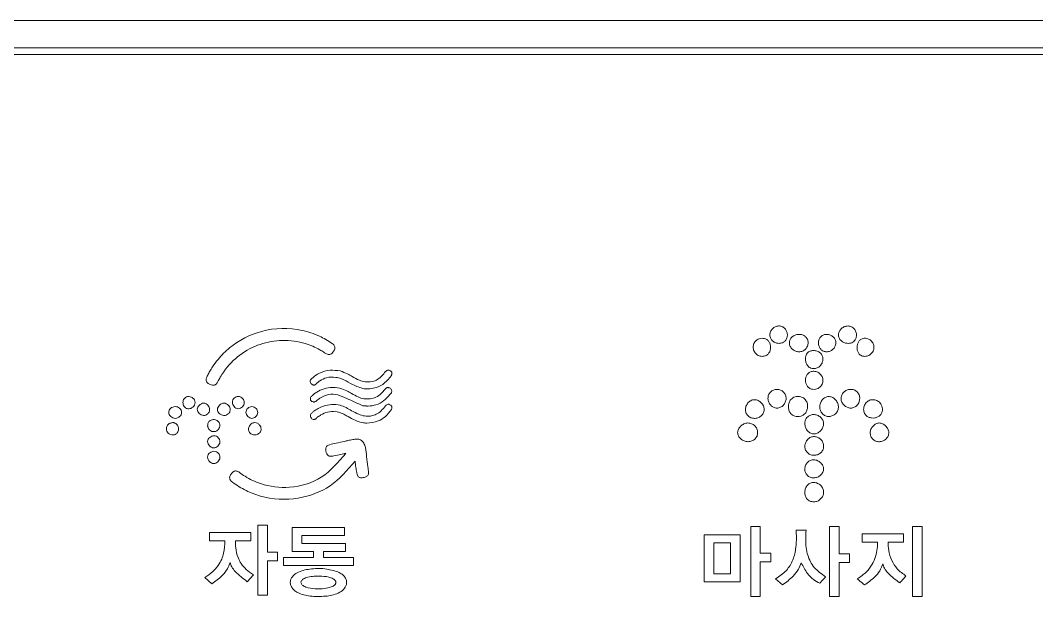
# Model space of a CAD drawing. Extents: x -1671 to 824, y 68 to 2359.
# Drawn here: x -803.86 to -766.75, y 985.18 to 1006.21 of the extents above; entities that cross this region are included whole.
import ezdxf

# ---------------------------------------------------------------- set-up
doc = ezdxf.new("R2010")
doc.units = 0
doc.header["$LTSCALE"] = 20
doc.header["$MEASUREMENT"] = 0
doc.layers.get('0').update_dxf_attribs({"linetype": 'CONTINUOUS'})

msp = doc.modelspace()

# ---------------------------------------------------------------- linework, layer by layer
at = {"color": 7, "linetype": 'Continuous', "lineweight": 15}
for p, q in [((-680.601, 1006.208), (-884.601, 1006.208)), ((-884.693, 1004.958), (-680.693, 1004.958)), ((-884.601, 1005.208), (-680.601, 1005.208)), ((-796.954, 987.518), (-795.438, 987.518)), ((-796.954, 987.215), (-796.954, 987.518)), ((-795.438, 987.518), (-795.438, 987.215)), ((-795.188, 985.227), (-795.188, 987.783)), ((-795.188, 987.783), (-794.836, 987.783)), ((-794.836, 987.783), (-794.836, 986.797)), ((-793.938, 987.7), (-792.018, 987.7)), ((-793.938, 986.826), (-793.938, 987.7)), ((-792.018, 987.7), (-792.018, 987.408)), ((-777.191, 987.737), (-776.84, 987.737)), ((-777.191, 985.182), (-777.191, 987.737)), ((-776.84, 987.737), (-776.84, 986.769)), ((-775.536, 987.598), (-775.17, 987.598)), ((-774.309, 987.737), (-773.957, 987.737)), ((-774.309, 985.182), (-774.309, 987.737)), ((-773.957, 987.737), (-773.957, 986.735)), ((-771.281, 985.181), (-771.281, 987.737)), ((-771.281, 987.737), (-770.93, 987.737)), ((-770.93, 987.737), (-770.93, 985.181)), ((-796.389, 987.215), (-796.954, 987.215)), ((-795.438, 987.215), (-796.006, 987.215)), ((-793.583, 987.408), (-793.583, 987.118)), ((-792.018, 987.408), (-793.583, 987.408)), ((-778.887, 985.713), (-778.887, 987.434)), ((-778.887, 987.434), (-777.578, 987.434)), ((-778.537, 986.008), (-778.537, 987.138)), ((-778.537, 987.138), (-777.927, 987.138)), ((-777.927, 987.138), (-777.927, 986.008)), ((-777.578, 987.434), (-777.578, 985.713)), ((-773.125, 987.473), (-771.608, 987.473)), ((-773.125, 987.17), (-773.125, 987.473)), ((-772.559, 987.17), (-773.125, 987.17)), ((-771.608, 987.17), (-772.176, 987.17)), ((-771.608, 987.473), (-771.608, 987.17)), ((-794.836, 986.797), (-794.464, 986.797)), ((-794.464, 986.797), (-794.464, 986.482)), ((-793.157, 986.826), (-793.938, 986.826)), ((-793.583, 987.118), (-791.99, 987.118)), ((-793.157, 986.604), (-793.157, 986.826)), ((-792.794, 986.826), (-792.794, 986.604)), ((-791.99, 986.826), (-792.794, 986.826)), ((-791.99, 987.118), (-791.99, 986.826)), ((-776.84, 986.769), (-776.462, 986.769)), ((-776.462, 986.769), (-776.462, 986.451)), ((-794.836, 986.482), (-794.836, 985.227)), ((-794.464, 986.482), (-794.836, 986.482)), ((-794.256, 986.604), (-793.157, 986.604)), ((-794.256, 986.312), (-794.256, 986.604)), ((-792.794, 986.604), (-791.689, 986.604)), ((-791.689, 986.604), (-791.689, 986.312)), ((-776.84, 986.451), (-776.84, 985.182)), ((-776.462, 986.451), (-776.84, 986.451)), ((-773.957, 986.735), (-773.58, 986.735)), ((-773.957, 986.428), (-773.957, 985.182)), ((-773.58, 986.428), (-773.957, 986.428)), ((-773.58, 986.735), (-773.58, 986.428)), ((-791.689, 986.312), (-794.256, 986.312)), ((-796.864, 985.647), (-797.127, 985.873)), ((-795.35, 985.979), (-795.574, 985.724)), ((-777.578, 985.713), (-778.887, 985.713)), ((-777.927, 986.008), (-778.537, 986.008)), ((-776.025, 985.614), (-776.283, 985.825)), ((-794.836, 985.227), (-795.188, 985.227)), ((-776.84, 985.182), (-777.191, 985.182)), ((-773.957, 985.182), (-774.309, 985.182)), ((-770.93, 985.181), (-771.281, 985.181))]:
    msp.add_line(p, q, dxfattribs=at)
for points, knots in [([(-792.472, 994.416), (-792.452, 994.401), (-792.418, 994.374), (-792.384, 994.323), (-792.37, 994.258), (-792.392, 994.175), (-792.441, 994.101), (-792.497, 994.042), (-792.556, 994.012), (-792.62, 994.01), (-792.696, 994.039), (-792.792, 994.11), (-793.041, 994.254), (-793.529, 994.47), (-794.284, 994.573), (-795.119, 994.425), (-795.872, 994.029), (-796.329, 993.56), (-796.547, 993.211), (-796.621, 993.082), (-796.654, 993.008), (-796.68, 992.965), (-796.709, 992.93), (-796.747, 992.903), (-796.808, 992.884), (-796.899, 992.903), (-796.986, 992.947), (-797.048, 993.003), (-797.071, 993.055), (-797.074, 993.103), (-797.066, 993.147), (-797.048, 993.199), (-797.006, 993.286), (-796.936, 993.41), (-796.816, 993.607), (-796.593, 993.909), (-796.061, 994.443), (-795.024, 994.974), (-793.824, 995.006), (-793.059, 994.747), (-792.699, 994.565), (-792.549, 994.467), (-792.472, 994.416)], [0, 0, 0, 0, 0.006633, 0.011515, 0.016116, 0.023767, 0.033315, 0.039681, 0.045079, 0.050284, 0.056195, 0.066339, 0.081622, 0.132498, 0.206757, 0.280029, 0.353862, 0.428746, 0.450165, 0.463056, 0.468022, 0.471688, 0.476168, 0.480108, 0.483933, 0.492752, 0.503689, 0.509575, 0.514725, 0.518239, 0.522119, 0.526498, 0.532955, 0.547571, 0.564238, 0.594126, 0.646906, 0.762981, 0.893474, 0.952283, 0.975781, 1, 1, 1, 1]), ([(-776.158, 994.418), (-776.2, 994.423), (-776.282, 994.431), (-776.39, 994.497), (-776.47, 994.595), (-776.498, 994.723), (-776.472, 994.85), (-776.403, 994.958), (-776.299, 995.032), (-776.174, 995.063), (-776.045, 995.043), (-775.941, 994.967), (-775.873, 994.861), (-775.844, 994.739), (-775.861, 994.616), (-775.923, 994.51), (-776.027, 994.432), (-776.113, 994.423), (-776.158, 994.418)], [0, 0, 0, 0, 0.061858, 0.123544, 0.184696, 0.248367, 0.313296, 0.375413, 0.437268, 0.501251, 0.565439, 0.627107, 0.689318, 0.751479, 0.812238, 0.871779, 0.932658, 1, 1, 1, 1]), ([(-773.633, 994.418), (-773.675, 994.423), (-773.759, 994.432), (-773.872, 994.494), (-773.961, 994.587), (-773.999, 994.713), (-773.973, 994.841), (-773.9, 994.948), (-773.795, 995.024), (-773.669, 995.062), (-773.536, 995.049), (-773.426, 994.977), (-773.353, 994.871), (-773.32, 994.748), (-773.335, 994.623), (-773.388, 994.525), (-773.462, 994.462), (-773.542, 994.425), (-773.602, 994.42), (-773.633, 994.418)], [0, 0, 0, 0, 0.061487, 0.124756, 0.186628, 0.248175, 0.311273, 0.373522, 0.43649, 0.499893, 0.564726, 0.626825, 0.688981, 0.751172, 0.812045, 0.871464, 0.911648, 0.953777, 1, 1, 1, 1]), ([(-776.772, 993.946), (-776.823, 993.953), (-776.923, 993.969), (-777.038, 994.072), (-777.106, 994.204), (-777.104, 994.352), (-777.043, 994.485), (-776.94, 994.573), (-776.828, 994.607), (-776.733, 994.608), (-776.639, 994.584), (-776.555, 994.527), (-776.493, 994.436), (-776.463, 994.33), (-776.463, 994.22), (-776.493, 994.115), (-776.554, 994.024), (-776.652, 993.957), (-776.73, 993.95), (-776.772, 993.946)], [0, 0, 0, 0, 0.074201, 0.146933, 0.218075, 0.287509, 0.357101, 0.42805, 0.478842, 0.52744, 0.566554, 0.620208, 0.672695, 0.726005, 0.779786, 0.832969, 0.885326, 0.939098, 1, 1, 1, 1]), ([(-775.427, 994.111), (-775.469, 994.116), (-775.554, 994.127), (-775.666, 994.199), (-775.753, 994.3), (-775.791, 994.43), (-775.766, 994.56), (-775.687, 994.664), (-775.573, 994.73), (-775.44, 994.756), (-775.306, 994.739), (-775.191, 994.675), (-775.113, 994.572), (-775.088, 994.442), (-775.114, 994.312), (-775.186, 994.203), (-775.295, 994.126), (-775.383, 994.116), (-775.427, 994.111)], [0, 0, 0, 0, 0.060156, 0.123748, 0.187551, 0.25087, 0.312939, 0.372711, 0.434873, 0.500834, 0.566505, 0.627226, 0.686303, 0.748742, 0.812706, 0.874102, 0.9355, 1, 1, 1, 1]), ([(-774.412, 994.111), (-774.456, 994.115), (-774.539, 994.125), (-774.641, 994.202), (-774.704, 994.312), (-774.727, 994.44), (-774.704, 994.569), (-774.63, 994.673), (-774.525, 994.738), (-774.401, 994.756), (-774.278, 994.728), (-774.171, 994.662), (-774.095, 994.558), (-774.073, 994.429), (-774.107, 994.301), (-774.185, 994.199), (-774.29, 994.127), (-774.372, 994.116), (-774.412, 994.111)], [0, 0, 0, 0, 0.064176, 0.123989, 0.185164, 0.25126, 0.316643, 0.377281, 0.437092, 0.498303, 0.560766, 0.622745, 0.684182, 0.748748, 0.81389, 0.877336, 0.93961, 1, 1, 1, 1]), ([(-773.02, 993.946), (-773.048, 993.948), (-773.102, 993.951), (-773.174, 993.982), (-773.239, 994.036), (-773.289, 994.119), (-773.313, 994.226), (-773.307, 994.337), (-773.274, 994.442), (-773.214, 994.533), (-773.133, 994.588), (-773.044, 994.61), (-772.954, 994.604), (-772.849, 994.563), (-772.75, 994.475), (-772.686, 994.343), (-772.689, 994.196), (-772.757, 994.068), (-772.872, 993.968), (-772.97, 993.953), (-773.02, 993.946)], [0, 0, 0, 0, 0.04225, 0.079742, 0.11504, 0.167502, 0.221645, 0.276981, 0.331825, 0.384943, 0.437344, 0.474333, 0.520467, 0.569422, 0.641914, 0.712948, 0.782509, 0.853574, 0.925924, 1, 1, 1, 1]), ([(-775.191, 993.852), (-775.19, 993.885), (-775.186, 993.947), (-775.155, 994.03), (-775.095, 994.104), (-774.993, 994.153), (-774.863, 994.165), (-774.732, 994.133), (-774.626, 994.054), (-774.559, 993.944), (-774.548, 993.817), (-774.582, 993.695), (-774.653, 993.588), (-774.763, 993.511), (-774.886, 993.49), (-774.99, 993.51), (-775.066, 993.554), (-775.132, 993.626), (-775.181, 993.728), (-775.188, 993.81), (-775.191, 993.852)], [0, 0, 0, 0, 0.04878, 0.090381, 0.12827, 0.185543, 0.250862, 0.316596, 0.379089, 0.439825, 0.500114, 0.560322, 0.621959, 0.684718, 0.753019, 0.797578, 0.838558, 0.878722, 0.939496, 1, 1, 1, 1]), ([(-793.233, 993.126), (-793.2, 993.154), (-793.09, 993.25), (-792.866, 993.377), (-792.535, 993.46), (-792.303, 993.431), (-792.179, 993.416)], [0, 0, 0, 0, 0.114352, 0.38606, 0.67166, 1, 1, 1, 1]), ([(-790.53, 993.392), (-790.515, 993.405), (-790.486, 993.429), (-790.435, 993.444), (-790.386, 993.44), (-790.361, 993.424), (-790.348, 993.416)], [0, 0, 0, 0, 0.290755, 0.564653, 0.775606, 1, 1, 1, 1]), ([(-793.233, 992.944), (-793.243, 992.955), (-793.261, 992.976), (-793.278, 993.011), (-793.281, 993.049), (-793.265, 993.09), (-793.244, 993.113), (-793.233, 993.126)], [0, 0, 0, 0, 0.218842, 0.3961, 0.553582, 0.751923, 1, 1, 1, 1]), ([(-791.305, 992.762), (-791.449, 992.806), (-791.71, 992.885), (-791.969, 993.061), (-792.175, 993.146), (-792.384, 993.2), (-792.659, 993.188), (-792.888, 993.087), (-793.003, 992.999), (-793.04, 992.959), (-793.049, 992.948), (-793.05, 992.945), (-793.051, 992.944)], [0, 0, 0, 0, 0.2362841, 0.4282785, 0.4894421, 0.5880147, 0.7684034, 0.91124, 0.9782764, 0.9942681, 0.9982567, 1, 1, 1, 1]), ([(-792.179, 993.416), (-792.088, 993.381), (-791.938, 993.323), (-791.798, 993.242), (-791.742, 993.21)], [0, 0, 0, 0, 0.599638, 1, 1, 1, 1]), ([(-791.742, 993.21), (-791.655, 993.158), (-791.507, 993.069), (-791.339, 993.032), (-791.269, 993.017)], [0, 0, 0, 0, 0.586885, 1, 1, 1, 1]), ([(-790.312, 993.247), (-790.388, 993.15), (-790.534, 992.963), (-790.823, 992.809), (-791.056, 992.763), (-791.184, 992.762), (-791.233, 992.762), (-791.262, 992.762), (-791.286, 992.762), (-791.305, 992.762)], [0, 0, 0, 0, 0.316092, 0.607731, 0.823723, 0.924681, 0.938569, 0.948952, 1, 1, 1, 1]), ([(-791.269, 993.017), (-791.185, 993.013), (-791.023, 993.007), (-790.742, 993.12), (-790.612, 993.287), (-790.53, 993.392)], [0, 0, 0, 0, 0.287306, 0.551638, 1, 1, 1, 1]), ([(-790.348, 993.416), (-790.338, 993.409), (-790.318, 993.395), (-790.299, 993.364), (-790.29, 993.327), (-790.293, 993.286), (-790.305, 993.26), (-790.312, 993.247)], [0, 0, 0, 0, 0.193172, 0.374991, 0.554874, 0.771869, 1, 1, 1, 1]), ([(-774.884, 993.403), (-774.834, 993.396), (-774.733, 993.38), (-774.618, 993.277), (-774.551, 993.145), (-774.553, 992.997), (-774.614, 992.864), (-774.716, 992.776), (-774.828, 992.742), (-774.923, 992.74), (-775.017, 992.764), (-775.101, 992.821), (-775.163, 992.913), (-775.193, 993.018), (-775.193, 993.129), (-775.163, 993.234), (-775.102, 993.325), (-775.005, 993.392), (-774.926, 993.399), (-774.884, 993.403)], [0, 0, 0, 0, 0.074101, 0.146847, 0.218057, 0.28754, 0.357123, 0.428044, 0.478788, 0.527398, 0.566498, 0.620139, 0.672641, 0.725992, 0.779827, 0.833057, 0.885433, 0.939175, 1, 1, 1, 1]), ([(-793.051, 992.944), (-793.062, 992.934), (-793.083, 992.916), (-793.118, 992.899), (-793.156, 992.896), (-793.196, 992.912), (-793.22, 992.932), (-793.233, 992.944)], [0, 0, 0, 0, 0.2170375, 0.3937214, 0.5514588, 0.7506335, 1, 1, 1, 1]), ([(-793.232, 992.484), (-793.23, 992.487), (-793.224, 992.495), (-793.207, 992.511), (-793.164, 992.55), (-793.046, 992.637), (-792.838, 992.748), (-792.528, 992.837), (-792.307, 992.805), (-792.19, 992.787)], [0, 0, 0, 0, 0.009282, 0.025306, 0.062928, 0.162388, 0.414374, 0.689303, 1, 1, 1, 1]), ([(-792.19, 992.787), (-792.104, 992.757), (-791.957, 992.704), (-791.822, 992.626), (-791.766, 992.594)], [0, 0, 0, 0, 0.587109, 1, 1, 1, 1]), ([(-791.766, 992.594), (-791.688, 992.548), (-791.548, 992.464), (-791.334, 992.392), (-791.129, 992.39), (-790.917, 992.418), (-790.7, 992.553), (-790.59, 992.689), (-790.53, 992.763)], [0, 0, 0, 0, 0.192486, 0.348715, 0.472783, 0.6277, 0.797712, 1, 1, 1, 1]), ([(-790.53, 992.763), (-790.522, 992.772), (-790.506, 992.789), (-790.476, 992.804), (-790.44, 992.811), (-790.398, 992.804), (-790.356, 992.782), (-790.322, 992.749), (-790.3, 992.709), (-790.293, 992.661), (-790.306, 992.633), (-790.312, 992.618)], [0, 0, 0, 0, 0.096311, 0.182408, 0.264156, 0.385969, 0.510335, 0.634952, 0.756278, 0.874697, 1, 1, 1, 1]), ([(-776.229, 992.742), (-776.184, 992.737), (-776.096, 992.727), (-775.986, 992.65), (-775.913, 992.539), (-775.89, 992.406), (-775.919, 992.273), (-775.992, 992.159), (-776.098, 992.078), (-776.23, 992.048), (-776.361, 992.079), (-776.468, 992.159), (-776.54, 992.273), (-776.569, 992.406), (-776.546, 992.539), (-776.473, 992.651), (-776.363, 992.725), (-776.275, 992.742), (-776.23, 992.742), (-776.229, 992.742)], [0, 0, 0, 0, 0.063988, 0.124868, 0.18559, 0.248842, 0.313216, 0.376131, 0.437768, 0.499927, 0.562127, 0.623755, 0.686602, 0.751028, 0.814395, 0.874945, 0.935664, 0.999668, 1, 1, 1, 1]), ([(-773.209, 992.412), (-773.214, 992.367), (-773.225, 992.277), (-773.299, 992.161), (-773.405, 992.079), (-773.538, 992.048), (-773.671, 992.079), (-773.785, 992.156), (-773.866, 992.266), (-773.903, 992.399), (-773.878, 992.533), (-773.8, 992.644), (-773.687, 992.719), (-773.553, 992.751), (-773.417, 992.73), (-773.303, 992.659), (-773.226, 992.549), (-773.208, 992.459), (-773.209, 992.413), (-773.209, 992.412)], [0, 0, 0, 0, 0.063887, 0.12603, 0.187372, 0.24878, 0.31156, 0.37491, 0.438316, 0.501123, 0.562899, 0.624073, 0.686639, 0.750893, 0.814434, 0.874888, 0.935157, 0.998278, 1, 1, 1, 1]), ([(-797.712, 992.482), (-797.678, 992.477), (-797.608, 992.466), (-797.527, 992.4), (-797.475, 992.313), (-797.48, 992.213), (-797.525, 992.124), (-797.594, 992.062), (-797.67, 992.034), (-797.735, 992.032), (-797.8, 992.048), (-797.858, 992.086), (-797.9, 992.148), (-797.921, 992.22), (-797.922, 992.295), (-797.902, 992.367), (-797.86, 992.429), (-797.794, 992.475), (-797.741, 992.48), (-797.712, 992.482)], [0, 0, 0, 0, 0.074713, 0.1489058, 0.2186012, 0.2847155, 0.3553577, 0.4285261, 0.4791947, 0.5278909, 0.5672183, 0.6209292, 0.6733305, 0.7265417, 0.7802558, 0.8333882, 0.8856687, 0.9392984, 1, 1, 1, 1]), ([(-796.114, 992.267), (-796.111, 992.297), (-796.105, 992.354), (-796.054, 992.427), (-795.982, 992.473), (-795.895, 992.489), (-795.808, 992.467), (-795.738, 992.413), (-795.693, 992.342), (-795.678, 992.258), (-795.701, 992.175), (-795.748, 992.102), (-795.817, 992.047), (-795.905, 992.027), (-795.991, 992.053), (-796.057, 992.11), (-796.104, 992.184), (-796.111, 992.24), (-796.114, 992.267)], [0, 0, 0, 0, 0.064721, 0.125556, 0.186296, 0.250379, 0.314789, 0.377712, 0.439225, 0.498063, 0.559193, 0.623198, 0.68667, 0.750007, 0.813104, 0.876448, 0.939797, 1, 1, 1, 1]), ([(-792.898, 992.432), (-792.929, 992.412), (-792.981, 992.38), (-793.042, 992.32), (-793.088, 992.287), (-793.128, 992.278), (-793.157, 992.283), (-793.192, 992.295), (-793.226, 992.312), (-793.253, 992.336), (-793.265, 992.365), (-793.271, 992.401), (-793.265, 992.446), (-793.243, 992.471), (-793.232, 992.484)], [0, 0, 0, 0, 0.192177, 0.317811, 0.443114, 0.476155, 0.527475, 0.595549, 0.666992, 0.724476, 0.776825, 0.830026, 0.911839, 1, 1, 1, 1]), ([(-792.263, 992.545), (-792.382, 992.56), (-792.606, 992.588), (-792.805, 992.482), (-792.898, 992.432)], [0, 0, 0, 0, 0.531537, 1, 1, 1, 1]), ([(-791.354, 992.145), (-791.549, 992.233), (-791.851, 992.369), (-792.156, 992.499), (-792.263, 992.545)], [0, 0, 0, 0, 0.647876, 1, 1, 1, 1]), ([(-790.312, 992.618), (-790.396, 992.515), (-790.549, 992.325), (-790.857, 992.167), (-791.079, 992.132), (-791.196, 992.133), (-791.219, 992.134), (-791.239, 992.138), (-791.284, 992.14), (-791.326, 992.143), (-791.354, 992.145)], [0, 0, 0, 0, 0.326879, 0.599042, 0.838063, 0.878796, 0.888904, 0.895716, 0.929891, 1, 1, 1, 1]), ([(-777.056, 991.68), (-777.102, 991.686), (-777.191, 991.696), (-777.302, 991.777), (-777.374, 991.89), (-777.395, 992.027), (-777.357, 992.162), (-777.276, 992.273), (-777.167, 992.351), (-777.038, 992.374), (-776.912, 992.337), (-776.802, 992.26), (-776.72, 992.146), (-776.691, 992.005), (-776.725, 991.865), (-776.814, 991.761), (-776.928, 991.694), (-777.014, 991.685), (-777.056, 991.68)], [0, 0, 0, 0, 0.064246, 0.125367, 0.1863, 0.249642, 0.314454, 0.379061, 0.440955, 0.498628, 0.558173, 0.620806, 0.684969, 0.752301, 0.817809, 0.879687, 0.940933, 1, 1, 1, 1]), ([(-775.475, 991.751), (-775.51, 991.753), (-775.578, 991.758), (-775.668, 991.801), (-775.747, 991.873), (-775.803, 991.982), (-775.822, 992.118), (-775.799, 992.254), (-775.74, 992.362), (-775.66, 992.434), (-775.571, 992.475), (-775.467, 992.487), (-775.362, 992.473), (-775.269, 992.432), (-775.185, 992.36), (-775.125, 992.252), (-775.105, 992.115), (-775.128, 991.979), (-775.19, 991.871), (-775.274, 991.8), (-775.368, 991.758), (-775.438, 991.753), (-775.475, 991.751)], [0, 0, 0, 0, 0.047163, 0.089021, 0.128591, 0.187434, 0.247499, 0.307783, 0.367089, 0.406799, 0.44836, 0.494564, 0.54354, 0.587132, 0.627856, 0.687358, 0.747272, 0.807309, 0.867065, 0.907851, 0.951254, 1, 1, 1, 1]), ([(-774.341, 992.483), (-774.3, 992.476), (-774.212, 992.463), (-774.101, 992.378), (-774.016, 992.263), (-773.978, 992.119), (-774.002, 991.974), (-774.08, 991.855), (-774.193, 991.776), (-774.327, 991.742), (-774.465, 991.766), (-774.577, 991.849), (-774.653, 991.965), (-774.682, 992.104), (-774.653, 992.244), (-774.583, 992.365), (-774.477, 992.461), (-774.386, 992.476), (-774.341, 992.483)], [0, 0, 0, 0, 0.056782, 0.118974, 0.184055, 0.250686, 0.316496, 0.37857, 0.439849, 0.50159, 0.562968, 0.624216, 0.686464, 0.748983, 0.812696, 0.876739, 0.938849, 1, 1, 1, 1]), ([(-773.068, 992.011), (-773.061, 992.063), (-773.048, 992.166), (-772.952, 992.293), (-772.815, 992.369), (-772.658, 992.366), (-772.517, 992.303), (-772.425, 992.197), (-772.385, 992.082), (-772.38, 991.984), (-772.401, 991.884), (-772.458, 991.794), (-772.553, 991.728), (-772.663, 991.696), (-772.778, 991.694), (-772.889, 991.724), (-772.985, 991.786), (-773.055, 991.886), (-773.063, 991.968), (-773.068, 992.011)], [0, 0, 0, 0, 0.073383, 0.144852, 0.215048, 0.287407, 0.358262, 0.428936, 0.478313, 0.527388, 0.566887, 0.620627, 0.673069, 0.72647, 0.780492, 0.833931, 0.886346, 0.939793, 1, 1, 1, 1]), ([(-798.206, 992.115), (-798.176, 992.111), (-798.117, 992.105), (-798.041, 992.057), (-797.987, 991.988), (-797.967, 991.902), (-797.986, 991.815), (-798.039, 991.744), (-798.114, 991.697), (-798.203, 991.678), (-798.293, 991.696), (-798.369, 991.746), (-798.423, 991.815), (-798.447, 991.898), (-798.425, 991.981), (-798.373, 992.05), (-798.298, 992.101), (-798.237, 992.115), (-798.206, 992.115), (-798.206, 992.115)], [0, 0, 0, 0, 0.0645, 0.126591, 0.187556, 0.249378, 0.311632, 0.373097, 0.435652, 0.499427, 0.563924, 0.628679, 0.691395, 0.74965, 0.807563, 0.869419, 0.933622, 0.998969, 1, 1, 1, 1]), ([(-796.949, 992.005), (-796.95, 991.983), (-796.953, 991.941), (-796.98, 991.885), (-797.024, 991.835), (-797.089, 991.798), (-797.172, 991.784), (-797.256, 991.809), (-797.329, 991.861), (-797.385, 991.93), (-797.404, 992.015), (-797.377, 992.098), (-797.325, 992.169), (-797.251, 992.223), (-797.162, 992.246), (-797.073, 992.222), (-797.006, 992.164), (-796.959, 992.089), (-796.952, 992.033), (-796.949, 992.005)], [0, 0, 0, 0, 0.047382, 0.090376, 0.131241, 0.190619, 0.248208, 0.309364, 0.375689, 0.439894, 0.497443, 0.557222, 0.621608, 0.686905, 0.751693, 0.814904, 0.877788, 0.94062, 1, 1, 1, 1]), ([(-796.196, 992.006), (-796.198, 991.984), (-796.201, 991.943), (-796.227, 991.888), (-796.272, 991.837), (-796.341, 991.8), (-796.43, 991.784), (-796.52, 991.804), (-796.596, 991.856), (-796.649, 991.926), (-796.67, 992.011), (-796.644, 992.095), (-796.591, 992.169), (-796.517, 992.224), (-796.425, 992.246), (-796.335, 992.221), (-796.263, 992.164), (-796.209, 992.091), (-796.201, 992.033), (-796.196, 992.006)], [0, 0, 0, 0, 0.045522, 0.086927, 0.126804, 0.187035, 0.249803, 0.313749, 0.378176, 0.440242, 0.497372, 0.556637, 0.620827, 0.685766, 0.749556, 0.813358, 0.878111, 0.94159, 1, 1, 1, 1]), ([(-795.191, 991.899), (-795.195, 991.87), (-795.202, 991.813), (-795.256, 991.743), (-795.325, 991.697), (-795.406, 991.677), (-795.488, 991.698), (-795.556, 991.749), (-795.607, 991.817), (-795.628, 991.9), (-795.608, 991.982), (-795.561, 992.051), (-795.491, 992.101), (-795.405, 992.12), (-795.319, 992.1), (-795.25, 992.049), (-795.201, 991.98), (-795.194, 991.925), (-795.191, 991.899)], [0, 0, 0, 0, 0.06486, 0.128303, 0.190663, 0.250324, 0.310419, 0.374546, 0.438834, 0.499891, 0.560445, 0.622342, 0.685121, 0.750212, 0.815325, 0.878219, 0.939947, 1, 1, 1, 1]), ([(-793.233, 991.686), (-793.241, 991.697), (-793.258, 991.716), (-793.269, 991.752), (-793.269, 991.792), (-793.251, 991.836), (-793.209, 991.891), (-793.12, 991.965), (-792.981, 992.053), (-792.766, 992.148), (-792.495, 992.205), (-792.206, 992.18), (-791.965, 992.08), (-791.832, 992.003), (-791.766, 991.964)], [0, 0, 0, 0, 0.02285, 0.042439, 0.060952, 0.089676, 0.120714, 0.175769, 0.282483, 0.395813, 0.56641, 0.742584, 0.87124, 1, 1, 1, 1]), ([(-791.766, 991.964), (-791.68, 991.918), (-791.53, 991.837), (-791.328, 991.769), (-791.169, 991.762), (-791.021, 991.767), (-790.848, 991.828), (-790.67, 991.956), (-790.578, 992.08), (-790.53, 992.146)], [0, 0, 0, 0, 0.206611, 0.361851, 0.445431, 0.54291, 0.674147, 0.827501, 1, 1, 1, 1]), ([(-790.312, 992.001), (-790.384, 991.911), (-790.516, 991.742), (-790.825, 991.545), (-791.068, 991.521), (-791.212, 991.507)], [0, 0, 0, 0, 0.323253, 0.600556, 1, 1, 1, 1]), ([(-790.53, 992.146), (-790.515, 992.159), (-790.486, 992.184), (-790.435, 992.199), (-790.386, 992.195), (-790.361, 992.179), (-790.348, 992.17)], [0, 0, 0, 0, 0.289368, 0.562145, 0.77305, 1, 1, 1, 1]), ([(-790.348, 992.17), (-790.338, 992.163), (-790.318, 992.149), (-790.299, 992.118), (-790.29, 992.082), (-790.293, 992.04), (-790.306, 992.015), (-790.312, 992.001)], [0, 0, 0, 0, 0.192591, 0.374232, 0.554054, 0.771105, 1, 1, 1, 1]), ([(-797.021, 991.414), (-797.02, 991.44), (-797.018, 991.485), (-796.995, 991.544), (-796.952, 991.591), (-796.893, 991.624), (-796.816, 991.646), (-796.74, 991.634), (-796.673, 991.605), (-796.62, 991.561), (-796.586, 991.502), (-796.573, 991.43), (-796.585, 991.353), (-796.624, 991.278), (-796.687, 991.219), (-796.773, 991.193), (-796.864, 991.204), (-796.954, 991.249), (-796.997, 991.322), (-797.017, 991.38), (-797.02, 991.404), (-797.021, 991.414)], [0, 0, 0, 0, 0.054686, 0.096912, 0.133754, 0.1899, 0.242837, 0.302989, 0.350943, 0.399608, 0.449584, 0.494773, 0.555124, 0.615437, 0.674849, 0.736279, 0.802862, 0.86785, 0.947767, 0.976906, 1, 1, 1, 1]), ([(-793.051, 991.686), (-793.062, 991.676), (-793.083, 991.658), (-793.118, 991.641), (-793.156, 991.638), (-793.196, 991.654), (-793.22, 991.675), (-793.233, 991.686)], [0, 0, 0, 0, 0.218798, 0.395773, 0.552967, 0.751313, 1, 1, 1, 1]), ([(-792.348, 991.941), (-792.449, 991.938), (-792.636, 991.932), (-792.857, 991.83), (-792.983, 991.748), (-793.036, 991.703), (-793.047, 991.691), (-793.05, 991.688), (-793.05, 991.687), (-793.051, 991.686)], [0, 0, 0, 0, 0.391593, 0.72664, 0.932596, 0.982631, 0.994875, 0.997933, 1, 1, 1, 1]), ([(-791.887, 991.747), (-791.93, 991.77), (-792.013, 991.815), (-792.162, 991.892), (-792.278, 991.922), (-792.348, 991.941)], [0, 0, 0, 0, 0.288326, 0.568875, 1, 1, 1, 1]), ([(-791.33, 991.516), (-791.434, 991.545), (-791.629, 991.599), (-791.805, 991.7), (-791.887, 991.747)], [0, 0, 0, 0, 0.530755, 1, 1, 1, 1]), ([(-775.215, 991.491), (-775.213, 991.525), (-775.208, 991.589), (-775.171, 991.676), (-775.105, 991.755), (-775, 991.813), (-774.863, 991.831), (-774.726, 991.791), (-774.615, 991.705), (-774.54, 991.591), (-774.523, 991.458), (-774.564, 991.331), (-774.641, 991.218), (-774.756, 991.132), (-774.898, 991.102), (-775.037, 991.145), (-775.136, 991.242), (-775.201, 991.361), (-775.21, 991.449), (-775.215, 991.491)], [0, 0, 0, 0, 0.046609, 0.088568, 0.128233, 0.187368, 0.25018, 0.314737, 0.37935, 0.441502, 0.499297, 0.558858, 0.622458, 0.686658, 0.752591, 0.816381, 0.878705, 0.941149, 1, 1, 1, 1]), ([(-798.293, 991.528), (-798.283, 991.528), (-798.267, 991.528), (-798.243, 991.524), (-798.203, 991.504), (-798.15, 991.47), (-798.106, 991.409), (-798.081, 991.347), (-798.078, 991.28), (-798.092, 991.216), (-798.124, 991.158), (-798.174, 991.113), (-798.231, 991.086), (-798.301, 991.077), (-798.38, 991.093), (-798.465, 991.134), (-798.514, 991.216), (-798.53, 991.304), (-798.513, 991.392), (-798.472, 991.457), (-798.42, 991.498), (-798.371, 991.513), (-798.328, 991.524), (-798.303, 991.527), (-798.293, 991.528)], [0, 0, 0, 0, 0.022101, 0.032979, 0.05311, 0.116404, 0.165082, 0.21213, 0.259003, 0.305961, 0.35247, 0.398966, 0.447216, 0.486286, 0.54807, 0.616598, 0.681624, 0.74457, 0.80651, 0.869689, 0.90459, 0.946793, 0.97877, 1, 1, 1, 1]), ([(-795.067, 991.294), (-795.069, 991.271), (-795.073, 991.226), (-795.108, 991.168), (-795.156, 991.124), (-795.235, 991.084), (-795.326, 991.076), (-795.412, 991.102), (-795.469, 991.139), (-795.509, 991.193), (-795.528, 991.256), (-795.527, 991.32), (-795.508, 991.383), (-795.475, 991.44), (-795.428, 991.486), (-795.368, 991.52), (-795.323, 991.525), (-795.3, 991.528)], [0, 0, 0, 0, 0.065814, 0.127281, 0.188219, 0.250103, 0.374967, 0.438161, 0.502673, 0.565554, 0.625575, 0.68586, 0.747273, 0.809438, 0.871799, 0.934634, 1, 1, 1, 1]), ([(-795.3, 991.528), (-795.265, 991.522), (-795.198, 991.512), (-795.123, 991.449), (-795.077, 991.374), (-795.07, 991.321), (-795.067, 991.294)], [0, 0, 0, 0, 0.283763, 0.560547, 0.778476, 1, 1, 1, 1]), ([(-791.212, 991.507), (-791.24, 991.51), (-791.28, 991.514), (-791.319, 991.516), (-791.33, 991.516)], [0, 0, 0, 0, 0.7220087, 1, 1, 1, 1]), ([(-777.291, 990.831), (-777.339, 990.837), (-777.434, 990.851), (-777.554, 990.931), (-777.644, 991.035), (-777.681, 991.165), (-777.643, 991.294), (-777.562, 991.405), (-777.443, 991.49), (-777.299, 991.525), (-777.155, 991.499), (-777.037, 991.42), (-776.96, 991.305), (-776.929, 991.171), (-776.952, 991.036), (-777.028, 990.924), (-777.147, 990.845), (-777.242, 990.836), (-777.291, 990.831)], [0, 0, 0, 0, 0.0642567, 0.1300477, 0.19275, 0.2491817, 0.3067328, 0.3694161, 0.4346915, 0.5015125, 0.5671314, 0.6289591, 0.6900175, 0.7516041, 0.8123143, 0.8714492, 0.9327156, 1, 1, 1, 1]), ([(-772.831, 991.161), (-772.824, 991.204), (-772.81, 991.293), (-772.729, 991.405), (-772.626, 991.491), (-772.496, 991.527), (-772.369, 991.489), (-772.259, 991.411), (-772.174, 991.302), (-772.137, 991.168), (-772.166, 991.035), (-772.245, 990.927), (-772.358, 990.853), (-772.491, 990.822), (-772.625, 990.845), (-772.736, 990.918), (-772.816, 991.028), (-772.826, 991.116), (-772.831, 991.161)], [0, 0, 0, 0, 0.060648, 0.126325, 0.190723, 0.249095, 0.308652, 0.373036, 0.438242, 0.501692, 0.56356, 0.625068, 0.687772, 0.751555, 0.814456, 0.875311, 0.936366, 1, 1, 1, 1]), ([(-796.788, 991.051), (-796.758, 991.046), (-796.699, 991.038), (-796.628, 990.982), (-796.582, 990.91), (-796.566, 990.824), (-796.593, 990.74), (-796.645, 990.668), (-796.715, 990.613), (-796.8, 990.595), (-796.882, 990.624), (-796.953, 990.676), (-797.007, 990.75), (-797.029, 990.838), (-797.004, 990.926), (-796.946, 990.992), (-796.872, 991.039), (-796.815, 991.047), (-796.788, 991.051)], [0, 0, 0, 0, 0.064812, 0.127939, 0.189572, 0.24816, 0.309988, 0.376247, 0.440136, 0.497622, 0.557732, 0.622538, 0.687855, 0.751606, 0.813948, 0.877077, 0.940347, 1, 1, 1, 1]), ([(-791.974, 990.407), (-792.034, 990.393), (-792.178, 990.359), (-792.351, 990.322), (-792.482, 990.301), (-792.542, 990.297), (-792.586, 990.304), (-792.633, 990.33), (-792.676, 990.391), (-792.702, 990.47), (-792.71, 990.544), (-792.704, 990.604), (-792.671, 990.679), (-792.529, 990.741), (-792.308, 990.784), (-792.08, 990.829), (-791.88, 990.877), (-791.731, 990.914), (-791.577, 990.924), (-791.45, 990.918), (-791.367, 990.853), (-791.303, 990.758), (-791.235, 990.568), (-791.223, 990.272), (-791.177, 989.967), (-791.146, 989.756), (-791.141, 989.646), (-791.171, 989.598), (-791.214, 989.564), (-791.293, 989.525), (-791.38, 989.509), (-791.459, 989.522), (-791.502, 989.54), (-791.552, 989.601), (-791.582, 989.727), (-791.613, 989.909), (-791.629, 990.048), (-791.637, 990.124)], [0, 0, 0, 0, 0.039979, 0.09613, 0.114013, 0.126238, 0.134832, 0.142068, 0.160334, 0.181398, 0.195515, 0.20857, 0.220054, 0.246772, 0.301573, 0.369473, 0.396021, 0.434993, 0.467948, 0.496793, 0.51385, 0.534137, 0.570267, 0.643087, 0.72414, 0.769684, 0.782772, 0.793069, 0.804873, 0.818017, 0.850101, 0.859929, 0.869114, 0.879646, 0.909555, 0.9509, 1, 1, 1, 1]), ([(-774.884, 990.335), (-774.933, 990.341), (-775.027, 990.352), (-775.138, 990.439), (-775.204, 990.552), (-775.224, 990.682), (-775.188, 990.811), (-775.112, 990.923), (-775.001, 991.007), (-774.864, 991.028), (-774.733, 990.993), (-774.621, 990.916), (-774.546, 990.799), (-774.521, 990.659), (-774.55, 990.521), (-774.635, 990.414), (-774.752, 990.348), (-774.84, 990.339), (-774.884, 990.335)], [0, 0, 0, 0, 0.067986, 0.129876, 0.189794, 0.248409, 0.309388, 0.372984, 0.435826, 0.498541, 0.561087, 0.622476, 0.684779, 0.751816, 0.816921, 0.877017, 0.937437, 1, 1, 1, 1]), ([(-796.788, 990.481), (-796.758, 990.478), (-796.699, 990.471), (-796.626, 990.419), (-796.579, 990.344), (-796.566, 990.254), (-796.591, 990.165), (-796.645, 990.092), (-796.716, 990.041), (-796.801, 990.027), (-796.883, 990.052), (-796.956, 990.101), (-797.009, 990.177), (-797.028, 990.271), (-797.006, 990.362), (-796.947, 990.43), (-796.871, 990.473), (-796.815, 990.479), (-796.788, 990.481)], [0, 0, 0, 0, 0.064504, 0.125331, 0.185983, 0.249707, 0.314963, 0.379616, 0.441229, 0.498577, 0.558011, 0.620477, 0.684668, 0.752779, 0.818677, 0.880111, 0.940952, 1, 1, 1, 1]), ([(-791.637, 990.124), (-791.918, 989.794), (-792.472, 989.144), (-793.745, 988.675), (-794.746, 988.725), (-795.363, 988.933), (-795.623, 989.047), (-795.874, 989.188), (-796.058, 989.31), (-796.17, 989.402), (-796.209, 989.458), (-796.222, 989.518), (-796.204, 989.594), (-796.152, 989.672), (-796.09, 989.737), (-796.03, 989.763), (-795.985, 989.767), (-795.939, 989.756), (-795.903, 989.739), (-795.874, 989.721), (-795.795, 989.664), (-795.552, 989.492), (-794.961, 989.215), (-793.978, 989.096), (-792.789, 989.447), (-792.248, 990.084), (-791.974, 990.407)], [0, 0, 0, 0, 0.125969, 0.248406, 0.38498, 0.41238, 0.440316, 0.468696, 0.497404, 0.50517, 0.511415, 0.516933, 0.522785, 0.533973, 0.544444, 0.548743, 0.552898, 0.557349, 0.562462, 0.564862, 0.567436, 0.591066, 0.652581, 0.758031, 0.877175, 1, 1, 1, 1]), ([(-774.884, 989.51), (-774.932, 989.514), (-775.022, 989.522), (-775.134, 989.599), (-775.201, 989.71), (-775.223, 989.841), (-775.198, 989.973), (-775.122, 990.083), (-775.012, 990.155), (-774.878, 990.18), (-774.744, 990.147), (-774.632, 990.069), (-774.552, 989.963), (-774.519, 989.837), (-774.555, 989.711), (-774.635, 989.607), (-774.748, 989.527), (-774.839, 989.515), (-774.884, 989.51)], [0, 0, 0, 0, 0.067584, 0.12745, 0.186436, 0.249508, 0.313132, 0.374168, 0.435062, 0.49812, 0.562869, 0.627638, 0.690314, 0.749165, 0.80814, 0.87057, 0.934935, 1, 1, 1, 1]), ([(-774.884, 988.637), (-774.932, 988.641), (-775.023, 988.649), (-775.136, 988.73), (-775.203, 988.85), (-775.222, 988.991), (-775.199, 989.134), (-775.124, 989.252), (-775.012, 989.329), (-774.878, 989.354), (-774.743, 989.32), (-774.629, 989.239), (-774.55, 989.124), (-774.52, 988.986), (-774.552, 988.85), (-774.632, 988.737), (-774.747, 988.654), (-774.839, 988.642), (-774.884, 988.637)], [0, 0, 0, 0, 0.065355, 0.123659, 0.18307, 0.249637, 0.316725, 0.378079, 0.437363, 0.498285, 0.560804, 0.623795, 0.686721, 0.749485, 0.812098, 0.874575, 0.937106, 1, 1, 1, 1]), ([(-776.283, 985.825), (-776.143, 985.92), (-775.877, 986.1), (-775.624, 986.516), (-775.536, 986.941), (-775.517, 987.305), (-775.53, 987.514), (-775.536, 987.598)], [0, 0, 0, 0, 0.245026, 0.466725, 0.693184, 0.875807, 1, 1, 1, 1]), ([(-775.17, 987.598), (-775.177, 987.485), (-775.196, 987.18), (-775.147, 986.703), (-774.893, 986.207), (-774.605, 986.007), (-774.456, 985.904)], [0, 0, 0, 0, 0.174563, 0.469725, 0.725425, 1, 1, 1, 1]), ([(-797.127, 985.873), (-797.027, 985.941), (-796.841, 986.065), (-796.634, 986.301), (-796.504, 986.532), (-796.408, 986.834), (-796.396, 987.062), (-796.389, 987.215)], [0, 0, 0, 0, 0.225102, 0.41485, 0.577486, 0.71592, 1, 1, 1, 1]), ([(-796.006, 987.215), (-796.005, 987.129), (-796.002, 986.923), (-795.934, 986.639), (-795.798, 986.374), (-795.612, 986.152), (-795.442, 986.039), (-795.35, 985.979)], [0, 0, 0, 0, 0.173325, 0.41941, 0.586035, 0.776771, 1, 1, 1, 1]), ([(-773.298, 985.828), (-773.182, 985.907), (-772.97, 986.051), (-772.75, 986.34), (-772.621, 986.634), (-772.565, 986.912), (-772.561, 987.092), (-772.559, 987.17)], [0, 0, 0, 0, 0.258938, 0.476268, 0.664959, 0.854605, 1, 1, 1, 1]), ([(-772.176, 987.17), (-772.172, 987.068), (-772.161, 986.835), (-772.056, 986.496), (-771.846, 986.161), (-771.634, 986.013), (-771.521, 985.933)], [0, 0, 0, 0, 0.207388, 0.476246, 0.719248, 1, 1, 1, 1]), ([(-796.2, 986.425), (-796.229, 986.345), (-796.293, 986.169), (-796.52, 985.897), (-796.733, 985.742), (-796.864, 985.647)], [0, 0, 0, 0, 0.244106, 0.535948, 1, 1, 1, 1]), ([(-795.574, 985.724), (-795.727, 985.838), (-795.937, 985.994), (-796.141, 986.247), (-796.182, 986.37), (-796.2, 986.425)], [0, 0, 0, 0, 0.5969174, 0.818031, 1, 1, 1, 1]), ([(-775.345, 986.414), (-775.376, 986.333), (-775.444, 986.151), (-775.674, 985.869), (-775.893, 985.71), (-776.025, 985.614)], [0, 0, 0, 0, 0.242791, 0.543005, 1, 1, 1, 1]), ([(-774.673, 985.665), (-774.751, 985.709), (-774.918, 985.803), (-775.164, 986.05), (-775.277, 986.278), (-775.345, 986.414)], [0, 0, 0, 0, 0.259609, 0.558801, 1, 1, 1, 1]), ([(-792.214, 986.06), (-792.166, 986.031), (-792.078, 985.978), (-791.985, 985.865), (-791.94, 985.74), (-791.949, 985.587), (-792.053, 985.422), (-792.317, 985.253), (-792.745, 985.176), (-793.248, 985.18), (-793.649, 985.263), (-793.868, 985.41), (-793.962, 985.523), (-794.007, 985.648), (-793.999, 985.8), (-793.896, 985.964), (-793.63, 986.131), (-793.204, 986.203), (-792.693, 986.216), (-792.365, 986.109), (-792.214, 986.06)], [0, 0, 0, 0, 0.033083, 0.061235, 0.086307, 0.110571, 0.150422, 0.197667, 0.294833, 0.405317, 0.500031, 0.533296, 0.561593, 0.58672, 0.610906, 0.650375, 0.697351, 0.794634, 0.905438, 1, 1, 1, 1]), ([(-772.371, 986.38), (-772.402, 986.291), (-772.466, 986.108), (-772.698, 985.839), (-772.907, 985.692), (-773.034, 985.603)], [0, 0, 0, 0, 0.267999, 0.553636, 1, 1, 1, 1]), ([(-771.745, 985.679), (-771.899, 985.791), (-772.11, 985.945), (-772.312, 986.199), (-772.353, 986.324), (-772.371, 986.38)], [0, 0, 0, 0, 0.593281, 0.815263, 1, 1, 1, 1]), ([(-792.509, 985.53), (-792.591, 985.508), (-792.783, 985.456), (-793.096, 985.459), (-793.353, 985.492), (-793.503, 985.558), (-793.561, 985.597), (-793.6, 985.642), (-793.615, 985.692), (-793.607, 985.743), (-793.574, 985.789), (-793.494, 985.846), (-793.343, 985.899), (-793.115, 985.93), (-792.832, 985.931), (-792.595, 985.899), (-792.444, 985.832), (-792.385, 985.794), (-792.347, 985.751), (-792.334, 985.707), (-792.339, 985.668), (-792.355, 985.631), (-792.389, 985.594), (-792.443, 985.558), (-792.486, 985.54), (-792.509, 985.53)], [0, 0, 0, 0, 0.086656, 0.205731, 0.321464, 0.350941, 0.374729, 0.39399, 0.410888, 0.427524, 0.445586, 0.467768, 0.528736, 0.608887, 0.705124, 0.822189, 0.851904, 0.875543, 0.894271, 0.910373, 0.921592, 0.933599, 0.951591, 0.973402, 1, 1, 1, 1]), ([(-774.456, 985.904), (-774.502, 985.854), (-774.574, 985.774), (-774.647, 985.694), (-774.673, 985.665)], [0, 0, 0, 0, 0.62876, 1, 1, 1, 1]), ([(-773.034, 985.603), (-773.103, 985.661), (-773.191, 985.737), (-773.279, 985.812), (-773.298, 985.828)], [0, 0, 0, 0, 0.7826315, 1, 1, 1, 1]), ([(-771.521, 985.933), (-771.556, 985.893), (-771.632, 985.808), (-771.706, 985.723), (-771.745, 985.679)], [0, 0, 0, 0, 0.477836, 1, 1, 1, 1])]:
    msp.add_open_spline(points, degree=3, knots=knots, dxfattribs=at)

doc.saveas('drawing.dxf')
